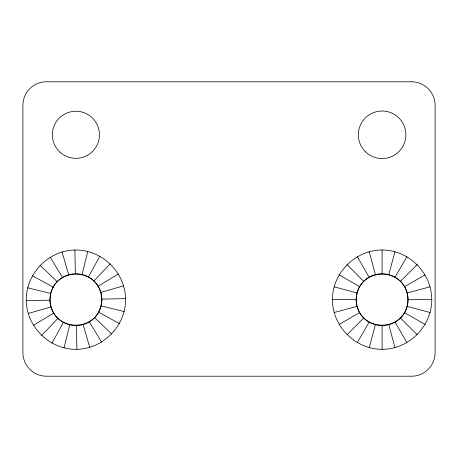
<?xml version="1.0" encoding="UTF-8"?>
<svg xmlns="http://www.w3.org/2000/svg" width="458" height="458" viewBox="0 0 458 458"><rect width="100%" height="100%" fill="white"/><g stroke="black" fill="none" stroke-linecap="round" stroke-linejoin="round"><path stroke-width="0.69" d="M26.238 300.688C25.654 273.941 48.124 250.526 74.872 250.005C101.619 249.421 125.034 271.892 125.555 298.639C126.139 325.386 103.668 348.801 76.921 349.322C50.174 349.906 26.759 327.436 26.238 300.688L49.991 300.196C51.611 334.151 101.584 333.121 101.802 299.126C100.182 265.176 50.208 266.207 49.991 300.196M332.434 299.664C332.399 272.911 355.351 249.959 382.104 249.994C408.857 249.959 431.802 272.911 431.768 299.664C431.802 326.417 408.857 349.362 382.104 349.328C355.351 349.362 332.399 326.417 332.434 299.664L356.192 299.664C357.108 333.642 407.093 333.642 408.015 299.664C407.093 265.68 357.108 265.68 356.192 299.664M64.034 347.891L69.708 324.825M82.085 274.502L87.759 251.431M369.245 347.639L375.4 324.688M388.808 274.634L394.956 251.688M51.954 343.179L63.41 322.363M88.388 276.964L99.838 256.148M357.269 342.676L369.148 322.1M395.059 277.222L406.939 256.652M41.506 335.502L57.96 318.356A25.911 25.911 0 0 0 101.058 305.852L124.129 311.526M93.838 280.966L110.286 263.825M346.981 334.781L363.784 317.984A25.911 25.911 0 0 0 407.128 306.368L430.079 312.516M400.424 281.344L417.221 264.541M33.405 325.38L53.729 313.077M98.064 286.25L118.387 273.947M339.092 324.499L359.662 312.619M404.54 286.708L425.116 274.829M28.196 313.507L51.015 306.883M100.783 292.444L123.597 285.821M334.128 312.516L357.074 306.368M407.128 292.96L430.079 286.805M101.802 299.126L125.555 298.639M408.015 299.664L431.768 299.664M27.669 287.801L50.735 293.475M334.128 286.805L357.074 292.96M32.381 275.722L53.197 287.172M98.596 312.15L119.412 323.606M339.092 274.829L359.662 286.708M404.54 312.619L425.116 324.499M40.058 265.274L57.204 281.722M94.594 317.6L111.735 334.054M346.981 264.541L363.784 281.344M400.424 317.984L417.221 334.781M50.18 257.173L62.483 277.496M89.31 321.831L101.613 342.155M357.269 256.652L369.148 277.222M395.059 322.1L406.939 342.676M62.053 251.963L68.677 274.777A25.911 25.911 0 0 1 101.058 305.852M83.116 324.545L89.739 347.364M369.245 251.688L375.4 274.634A25.911 25.911 0 0 1 407.128 306.368M388.808 324.688L394.956 347.639M74.872 250.005L75.364 273.758M76.434 325.569L76.921 349.322M382.104 249.994L382.104 273.752M382.104 325.575L382.104 349.328M57.96 318.356A25.911 25.911 0 0 1 68.677 274.777M363.784 317.984A25.911 25.911 0 0 1 375.4 274.634M411.547 81.787L46.453 81.787A23.553 23.553 0 0 0 22.9 105.34L22.9 352.66A23.553 23.553 0 0 0 46.453 376.213L411.547 376.213A23.553 23.553 0 0 0 435.1 352.66L435.1 105.34A23.553 23.553 0 0 0 411.547 81.787M60.09 152.245A23.553 23.553 0 0 0 98.922 139.742A23.553 23.553 0 0 0 68.677 112.365A23.553 23.553 0 0 0 60.09 152.245M365.576 151.856A23.764 23.764 0 0 0 405.158 140.56A23.764 23.764 0 0 0 375.577 111.929A23.764 23.764 0 0 0 365.576 151.856"/></g></svg>
